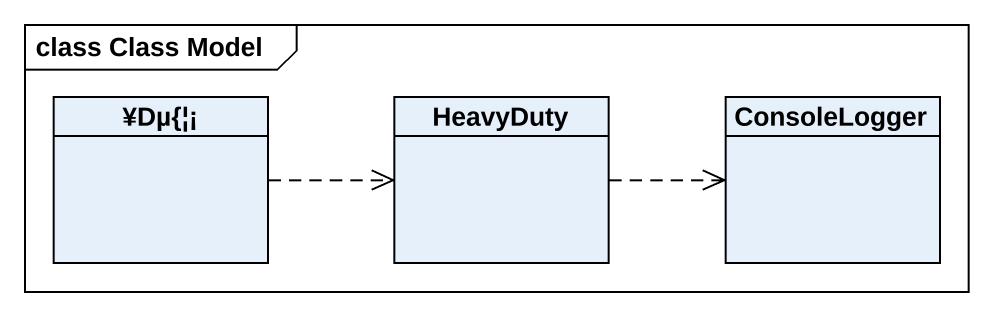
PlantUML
@startuml
mainframe class Class Model
hide circle
hide empty members
class "¥Dµ{¦¡" as Dµ
class HeavyDuty
class ConsoleLogger
Dµ .right.> HeavyDuty
HeavyDuty .right.> ConsoleLogger
@enduml
